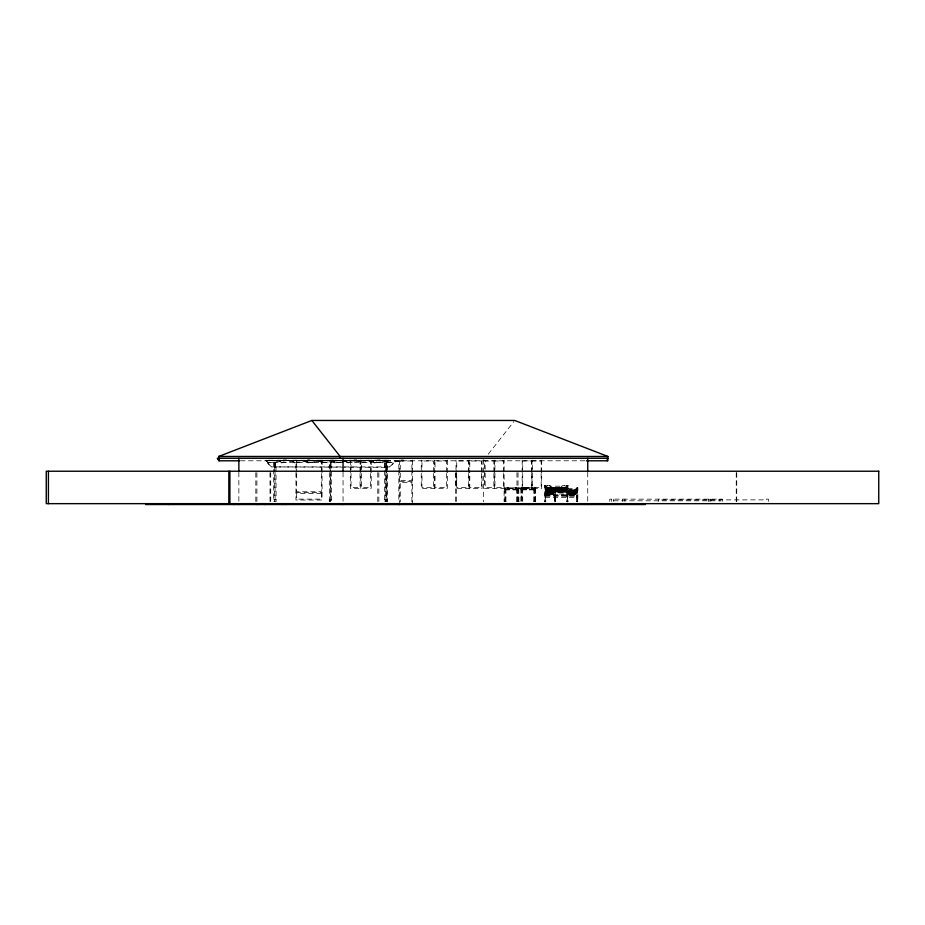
<?xml version="1.0" encoding="UTF-8"?>
<svg xmlns="http://www.w3.org/2000/svg" width="925" height="925" viewBox="0 0 925 925"><rect width="100%" height="100%" fill="white"/><g stroke="black" fill="none" stroke-linecap="round" stroke-linejoin="round"><path stroke-width="0.69" stroke-dasharray="4.62 3.47" d="M384.638 462.604L384.638 501.57L384.638 499.778L385.609 499.778M550.259 490.551L550.306 493.303L549.982 490.585M572.321 493.002L572.425 490.551L572.494 493.291M572.494 492.979L572.367 490.724M561.729 490.874L561.718 488.585M550.167 490.851L550.259 493.314M550.953 488.261L550.814 491.002M545.137 485.347L545.149 501.755M545.299 501.755L545.311 485.347M555.012 487.66L555.023 501.755M555.173 501.755L555.185 487.66M567.291 485.347L567.314 501.755M567.464 501.755L567.476 485.347M577.188 487.579L577.188 501.755M577.339 501.755L577.35 487.66M550.387 490.817L550.132 492.979M556.214 491.002L556.307 488.585M488.227 454.221L513.861 421.58M389.448 466.928L393.391 463.506L393.391 462.604L267.73 462.604L271.198 466.928L389.934 466.928L393.391 463.506M544.594 485.347L545.854 485.347L545.75 501.755L544.594 501.685L544.594 485.347L545.854 485.347M555.624 487.579L555.624 501.755L554.468 501.685L554.572 487.579M566.759 485.347L568.019 485.347L567.915 501.755L566.759 501.685L566.759 485.347L568.019 485.347M576.633 487.66L577.894 487.66L577.79 501.755L576.633 501.685L576.633 487.66L577.894 487.66M268.319 460.245L389.147 460.245L265.729 460.592L266.203 460.13M269.753 460.234L266.458 460.592L266.493 461.494L268.736 462.905L266.493 461.494M283.027 460.234L279.72 460.592L279.766 461.494L281.998 462.905L279.766 461.494M268.077 462.905L283.859 460.87L283.848 459.887M296.289 460.234L292.982 460.592L293.028 461.494L295.26 462.905L293.028 461.494M281.35 462.905L297.122 460.812M308.904 460.234L306.256 460.592L306.291 461.494L308.522 462.905L323.658 460.812M309.551 460.234L306.903 460.592L308.522 462.905M294.613 462.905L310.395 460.812M322.166 460.234L319.518 460.592L319.564 461.494L321.796 462.905L336.92 460.812M322.825 460.234L320.166 460.592L321.796 462.905M307.875 462.905L323.658 460.87M335.44 460.234L332.78 460.592L332.827 461.494L334.411 462.905L340.562 462.165M336.087 460.234L333.428 460.592L335.058 462.905M321.148 462.905L336.931 460.87M349.349 460.234L346.042 460.592L346.089 461.494L348.32 462.905L346.089 461.494M334.411 462.905L350.193 460.812M341.938 461.98L350.193 460.87M362.612 460.234L359.316 460.592L359.351 461.494L361.583 462.905L359.351 461.494M347.673 462.905L363.953 460.789M375.885 460.234L372.578 460.592L372.625 461.494L374.856 462.905L389.98 460.812M360.935 462.905L376.718 460.812M388.5 460.234L385.193 460.592L385.239 461.494L387.471 462.905L385.239 461.494M374.209 462.905L390.477 460.789M386.823 462.905L402.606 460.812M284.357 460.789L283.212 460.812L283.859 460.87M297.619 460.789L296.474 460.812L321.333 460.974L321.333 472.166M310.892 460.789L309.748 460.87M324.155 460.789L323.01 460.87M337.417 460.789L336.272 460.87M350.679 460.789L349.546 460.87M377.215 460.789L376.07 460.812L376.718 460.87M403.092 460.789L401.959 460.87M545.183 486.203A7.319 4.394 87.2 0 0 547.334 485.717L547.646 485.694A7.319 4.394 87.2 0 1 545.496 486.18L545.218 487.544L567.164 487.533L567.118 486.18A7.319 4.394 87.2 0 1 564.944 485.694L562.469 485.717A2.081 1.249 87.2 0 1 561.394 486.203L561.903 486.226M550.398 486.238L550.907 486.18A2.081 1.249 87.2 0 1 549.808 485.694L549.496 485.717A2.081 1.249 87.2 0 0 550.583 486.203L561.718 486.18A2.081 1.249 87.2 0 0 562.782 485.694L562.469 485.717M564.944 485.694L564.632 485.717A7.319 4.394 87.2 0 0 566.805 486.203L567.36 493.962L567.314 492.609L545.38 492.62L545.415 493.973L567.36 493.962M566.435 486.249L567.118 486.18M545.218 487.544L546.085 487.533L546.236 492.609L545.38 492.62M567.164 487.533L566.297 487.544L566.458 492.62L567.314 492.609M545.415 493.973L545.496 486.18M265.729 460.592L387.043 460.523M240.396 460.789L585.664 460.789M306.291 461.494L306.938 461.494M319.564 461.494L320.212 461.494M332.827 461.494L333.474 461.494M372.625 461.494L374.856 462.905M267.73 463.506L271.684 466.928M385.933 467.31L273.511 466.917M399.554 481.405L412.608 481.405M547.334 485.717L549.808 485.694M554.468 487.66L555.728 487.66M545.461 488.481L554.861 488.481L554.861 489.834L545.461 489.834M567.626 488.481L577.027 488.481L577.027 489.834L567.626 489.834M535.644 488.643L504.044 488.423M504.946 489.649L534.731 489.649M504.946 489.88L534.731 489.88M295.965 492.667L322.062 492.667M545.137 494.91L577.35 494.91M545.449 495.187L577.038 495.187M545.449 495.58L577.038 495.58M545.449 496.262L577.038 496.262M545.137 497.615L577.35 497.615M330.63 499.592L331.659 499.592M273.661 499.778L274.702 499.778M275.037 499.778L276.078 499.778M385.933 499.778L386.974 499.778M613.518 500.795L720.032 500.795M506.091 501.627L504.102 501.627L504.148 460.072M516.855 501.627L518.983 501.627M535.575 501.627L533.667 501.57M544.594 501.685L545.854 501.685M554.468 501.685L555.728 501.685M566.759 501.685L568.019 501.685M576.633 501.685L577.894 501.685M385.841 460.592L385.887 461.494M373.226 460.592L373.272 461.494M359.964 460.592L360.01 461.494M346.702 460.592L346.736 461.494M293.63 460.592L293.676 461.494M280.368 460.592L280.414 461.494M267.105 460.592L267.152 461.494M565.822 487.533L565.984 492.609L565.765 487.544M565.082 487.533L565.175 492.62M564.331 487.533L564.423 492.62M563.591 487.533L563.672 492.62M562.839 487.533L562.932 492.62M560.423 487.533L560.573 492.609M560.353 487.544L560.504 492.62M559.671 487.533L559.764 492.62M558.931 487.533L559.012 492.62M558.18 487.533L558.272 492.62M557.44 487.533L557.521 492.62M554.272 487.533L554.352 492.62M553.52 487.533L553.613 492.62M552.78 487.533L552.861 492.62M552.028 487.533L552.121 492.62M549.612 487.533L549.762 492.609M549.543 487.544L549.693 492.62M548.86 487.533L549.022 492.609M548.791 487.544L548.953 492.62M548.12 487.533L548.201 492.62M547.369 487.533L547.461 492.62M546.629 487.533L546.71 492.62M545.877 487.533L545.97 492.62M768.421 501.396L768.421 499.142L766.258 499.142L766.258 499.882L660.531 499.882L660.531 499.142M736.751 472.64L736.751 502.24M736.242 472.64L736.242 502.24M722.194 501.396L722.194 499.142L609.737 499.142L609.737 501.396M720.032 499.142L720.032 501.396M710.816 499.142L710.816 501.396M709.197 499.142L709.197 501.396M708.654 499.142L708.654 501.396M658.369 499.142L658.369 501.396M624.895 499.142L624.895 501.396M622.733 499.142L622.733 501.396M613.518 499.142L613.518 501.396M611.356 499.142L611.356 501.396M587.745 472.293L587.745 501.743M577.038 494.91L577.027 497.615M576.784 488.481L576.784 489.834M576.784 494.91L576.784 497.615M575.882 489.834L575.882 494.91M575.604 489.834L575.674 494.91M575.396 489.834L575.396 494.91M574.887 489.834L574.887 494.91M574.679 489.834L574.61 494.91M574.402 489.834L574.402 494.91M573.893 489.834L573.893 494.91M573.408 489.834L573.408 494.91M572.899 489.834L572.899 494.91M572.691 489.834L572.691 494.91M572.147 490.886L572.147 492.979M571.962 489.834L571.962 494.91M571.754 489.834L571.754 494.91M571.234 489.834L571.234 494.91M571.037 489.834L570.968 494.91M570.76 489.834L570.76 494.91M570.251 489.834L570.251 494.91M570.043 489.834L569.973 494.91M569.765 489.834L569.765 494.91M569.257 489.834L569.257 494.91M568.771 489.834L568.771 494.91M567.071 494.91L567.071 497.615M555.416 494.91L555.416 497.615M554.861 494.91L554.861 497.615M554.618 488.481L554.618 489.834M554.618 494.91L554.618 497.615M553.717 489.834L553.717 494.91M553.439 489.834L553.508 494.91M553.231 489.834L553.231 494.91M552.722 489.834L552.722 494.91M552.514 489.834L552.445 494.91M552.237 489.834L552.237 494.91M551.728 489.834L551.728 494.91M551.52 489.834L551.52 494.91M551.45 489.834L551.45 494.91M551.242 489.834L551.242 494.91M550.733 489.834L550.733 494.91M550.525 489.834L550.525 494.91M549.797 489.834L549.797 494.91M549.589 489.834L549.589 494.91M549.08 489.834L549.08 494.91M548.803 489.834L548.872 494.91M548.594 489.834L548.594 494.91M548.086 489.834L548.086 494.91M547.808 489.834L547.877 494.91M547.6 489.834L547.6 494.91M547.091 489.834L547.091 494.91M546.883 489.834L546.883 494.91M546.814 489.834L546.814 494.91M546.606 489.834L546.606 494.91M541.692 460.072L541.692 488.342L484.631 488.342L484.631 460.072M541.148 472.12L541.148 460.974L532.465 460.974L532.465 469.333M541.148 473.507L541.148 487.44L532.465 487.44L532.465 470.721M535.621 488.423L535.494 501.627M535.459 488.643L535.459 501.57M534.731 488.643L534.789 501.627M534.511 501.627L534.523 488.643L534.488 489.88M533.748 488.643L533.748 501.57M531.933 460.072L531.933 488.342M531.389 472.12L531.389 460.974L522.706 460.974L522.706 472.12M531.389 473.507L531.389 487.44L522.706 487.44L522.706 473.507M526.753 488.643L526.753 489.88M526.568 488.643L526.568 489.88M522.66 488.643L522.741 501.627L520.775 501.57M522.486 488.643L522.486 489.88M522.163 460.072L522.163 488.342M521.885 488.643L521.897 501.627M521.746 487.845L521.758 501.627M521.423 487.845L521.515 501.627M521.087 488.643L521.087 489.88M520.902 488.643L520.856 501.57M518.902 501.627L518.775 488.643M518.59 488.643L518.59 489.88M518.254 487.845L518.139 488.643M518.035 472.64L518.035 502.24M517.792 488.643L517.919 501.627M517.191 488.643L517.191 489.88M517.052 488.643L517.017 501.57M516.959 472.64L516.959 502.24M512.924 488.643L512.924 489.88M505.929 488.643L505.929 501.57M505.328 488.643L505.328 489.88M505.166 488.643L505.177 501.627M504.946 488.643L504.888 501.627M503.616 472.12L503.616 460.974L494.933 460.974L494.933 469.333M503.616 473.507L503.616 487.44L494.933 487.44L494.933 470.721M494.389 460.072L494.389 488.342M493.846 472.12L493.846 460.974L485.163 460.974L485.163 469.333M493.846 473.507L493.846 487.44L485.163 487.44L485.163 470.721M483.544 459.679L483.544 501.847M482.11 460.072L482.11 488.342L456.013 488.342L456.013 460.072M481.382 472.12L481.382 460.974L469.784 460.974L469.784 469.333M481.382 473.507L481.382 487.44L469.784 487.44L469.784 470.721M469.056 460.072L469.056 488.342M468.339 472.12L468.339 460.974L456.73 460.974L456.73 472.12M468.339 473.507L468.339 487.44L456.73 487.44L456.73 473.507M456.58 472.64L456.58 502.24M455.505 472.64L455.505 502.24M447.353 460.072L447.353 488.342L421.257 488.342L421.257 460.072M446.636 472.12L446.636 460.974L435.028 460.974L435.028 469.333M446.636 473.507L446.636 487.44L435.028 487.44L435.028 470.721M434.311 460.072L434.311 488.342M433.594 472.12L433.594 460.974L421.985 460.974L421.985 472.12M433.594 473.507L433.594 487.44L421.985 487.44L421.985 473.507M412.608 460.072L412.608 502.749M411.891 469.345L411.891 460.974L400.282 460.974L400.282 469.345M411.891 470.733L411.891 480.503L400.282 480.503L400.282 470.733M411.891 501.847L411.891 482.307L400.282 482.307L400.282 501.847M403.3 459.887L403.381 460.789M401.832 459.887L401.751 460.789M401.022 459.887L400.964 460.789M399.554 460.072L399.554 502.749M398.837 469.148L398.837 460.974L387.228 460.974L387.228 501.847M398.837 470.513L398.837 501.847M392.905 462.604L392.905 463.506M386.904 466.928L386.974 501.662L384.557 501.662L384.557 499.778M386.511 460.072L386.511 501.327M386.419 462.604L386.419 466.928M385.933 462.604L386.002 501.662M385.69 466.917L385.609 501.57M385.54 499.778L385.54 501.662M385.124 462.604L385.124 466.928M379.955 459.887L379.955 460.789M379.874 459.887L379.874 460.789M379.053 459.887L379.123 460.789M378.845 472.64L378.845 502.24M378.406 459.887L378.313 460.789M377.77 472.64L377.77 502.24M377.527 459.887L377.597 460.789M371.226 460.072L371.226 488.342L350.321 488.342L350.321 460.072M370.509 472.12L370.509 460.974L361.49 460.974L361.49 472.12M370.509 473.507L370.509 487.44L361.49 487.44L361.49 473.507M360.773 460.072L360.773 488.342M360.056 472.12L360.056 460.974L351.038 460.974L351.038 472.12M360.056 473.507L360.056 487.44L351.038 487.44L351.038 473.507M356.53 459.887L356.53 460.789M356.437 459.887L356.437 460.789M354.969 459.887L354.969 460.789M354.888 459.887L354.888 460.789M343.059 472.293L343.059 501.743M333.081 459.887L332.988 460.789M332.248 459.887L332.179 460.789M331.439 459.887L331.532 460.789M331.104 466.755L331.104 462.431L329.323 462.431L329.323 501.396M330.653 459.887L330.722 460.789M330.618 462.431L330.699 501.489M330.294 466.755L330.283 501.396M330.202 501.489L330.202 499.592L329.254 499.592L329.254 501.489L331.659 501.489L331.589 466.755L329.809 466.755L329.809 462.431M322.062 460.072L322.062 500.02L295.965 500.02L295.965 460.072M321.333 473.565L321.333 491.765L296.682 491.765L296.682 473.565M308.811 459.887L308.753 460.789M308.094 459.887L308.094 460.789M308.013 459.887L308.013 460.789M307.227 459.887L307.285 460.789M296.682 460.974L296.682 472.166M286.207 459.887L286.126 460.789M284.565 459.887L284.657 460.789M283.778 459.887L283.778 460.789M276.008 466.928L276.078 501.662L273.661 501.662L273.742 462.604M275.523 462.604L275.523 466.928M275.037 462.604L275.107 501.662M274.713 466.928L274.632 501.662M274.228 462.604L274.228 466.928M270.724 472.64L270.724 502.24M270.007 472.64L270.007 502.24M268.215 462.604L268.215 463.506M256.907 472.64L256.907 502.24M255.832 472.64L255.832 502.24M238.858 472.293L238.858 501.743M546.825 487.533L546.513 492.62L546.825 487.533M547.577 487.533L547.253 492.62L547.577 487.533M548.328 487.533L548.005 492.62L548.328 487.533M549.068 487.533L548.745 492.62L549.068 487.533M549.82 487.533L549.496 492.62L549.82 487.533M550.572 487.533L550.456 492.62L550.572 487.533M551.277 487.533L551.161 492.62L551.277 487.533M552.237 487.533L551.913 492.62L552.237 487.533M552.988 487.533L552.664 492.62L552.988 487.533M553.728 487.533L553.404 492.62L553.728 487.533M554.48 487.533L554.156 492.62L554.48 487.533M555.22 487.533L554.896 492.62L555.22 487.533M555.983 487.533L555.856 492.62L555.983 487.533M556.677 487.533L556.561 492.62L556.677 487.533M557.648 487.533L557.324 492.62L557.648 487.533M558.388 487.533L558.064 492.62L558.388 487.533M559.139 487.533L558.816 492.62L559.139 487.533M559.879 487.533L559.556 492.62L559.879 487.533M560.631 487.533L560.307 492.62L560.631 487.533M561.382 487.533L561.267 492.62L561.382 487.533M562.088 487.533L561.972 492.62L562.088 487.533M563.048 487.533L562.724 492.62L563.048 487.533M563.799 487.533L563.475 492.62L563.799 487.533M564.539 487.533L564.215 492.62L564.539 487.533M565.291 487.533L564.967 492.62L565.291 487.533M566.031 487.533L565.707 492.62L566.031 487.533M535.887 487.845L503.79 487.845L535.887 487.845M321.333 493.568L296.682 493.568L296.682 499.118L321.333 499.118L321.333 493.568M566.724 492.609L566.574 487.533L566.667 492.62M555.173 492.609L555.012 487.533L555.104 492.62M573.685 494.91L573.685 489.834L573.616 494.91M569.048 494.91L569.048 489.834L568.979 494.91M402.548 460.789L402.548 459.887L402.491 460.789M355.697 460.789L355.697 459.887L355.628 460.789M354.159 460.789L354.159 459.887L354.102 460.789M309.644 460.789L309.644 459.887L309.563 460.789M285.374 460.789L285.374 459.887L285.305 460.789"/><path stroke-width="1.39" d="M239.332 460.789L218.809 460.789L218.693 456.464L311.864 420.459L514.739 420.459L607.91 456.464L607.91 460.789L586.311 460.789M218.693 456.464L607.91 456.464M607.91 458.268L217.294 458.268L217.942 459.713L218.809 459.713M311.864 420.459L340.157 456.464L340.157 458.268M645.326 503.651L645.326 504.541L145.722 504.541L145.722 503.651M607.263 458.268L607.263 460.789M587.745 458.268L587.745 470.894M587.745 503.651L587.745 504.541M528.279 503.651L528.279 504.541M483.544 503.651L483.544 504.541M399.669 503.651L399.669 504.541M398.478 503.651L398.478 504.541M386.615 503.651L386.615 504.541M343.059 458.268L343.059 470.894M343.059 503.651L343.059 504.541M285.929 503.651L285.929 504.541M283.015 503.651L283.015 504.541M264.677 503.651L264.677 504.541M257.058 503.651L257.058 504.541M238.858 458.268L238.858 470.894M238.858 503.651L238.858 504.541M233.99 503.651L233.99 504.541M229.897 471.23L229.897 503.651M228.822 471.23L228.822 503.651M219.179 458.268L219.179 460.789M168.789 503.651L168.789 504.541M48.412 471.23L48.412 503.651M878.75 471.23L46.25 471.23L46.25 503.651L878.75 503.651L878.75 471.23"/></g></svg>
